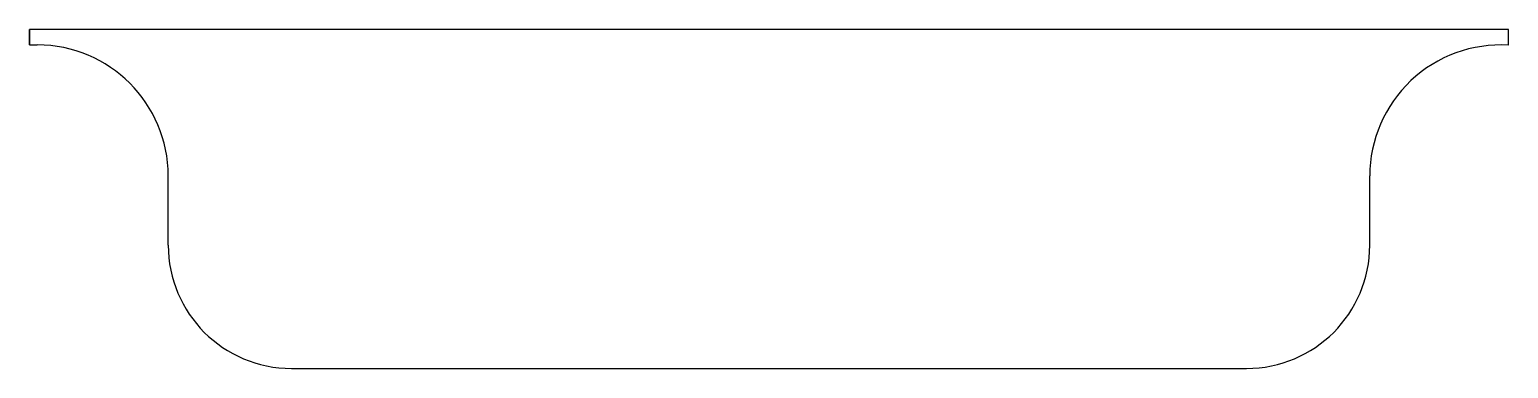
# Model space of a CAD drawing. Extents: x -0.48 to 0.48, y -0.22 to 0.
import ezdxf

# ---------------------------------------------------------------- set-up
doc = ezdxf.new("R2010")
doc.units = 0
doc.layers.add('SN', color=7, linetype='CONTINUOUS')

msp = doc.modelspace()

# ---------------------------------------------------------------- linework, layer by layer
at = {"layer": 'SN', "color": 0}
for p, q in [((0.48, 0), (-0.48, 0)), ((0.48, -0.01015), (0.48, 0)), ((-0.48, 0), (-0.48, -0.01)), ((-0.48, -0.01), (-0.48, 0)), ((-0.48, -0.01), (-0.475, -0.01)), ((-0.39, -0.14), (-0.39, -0.095)), ((0.39, -0.14), (0.39, -0.095)), ((-0.31, -0.22), (0.31, -0.22))]:
    msp.add_line(p, q, dxfattribs=at)
for centre, radius, start, end in [((-0.475, -0.095), 0.085, 0, 90), ((0.475, -0.095), 0.085, 86.62771, 180), ((-0.31, -0.14), 0.08, 180, 270), ((0.31, -0.14), 0.08, 270, 0)]:
    msp.add_arc(centre, radius, start, end, dxfattribs=at)

doc.saveas('drawing.dxf')
